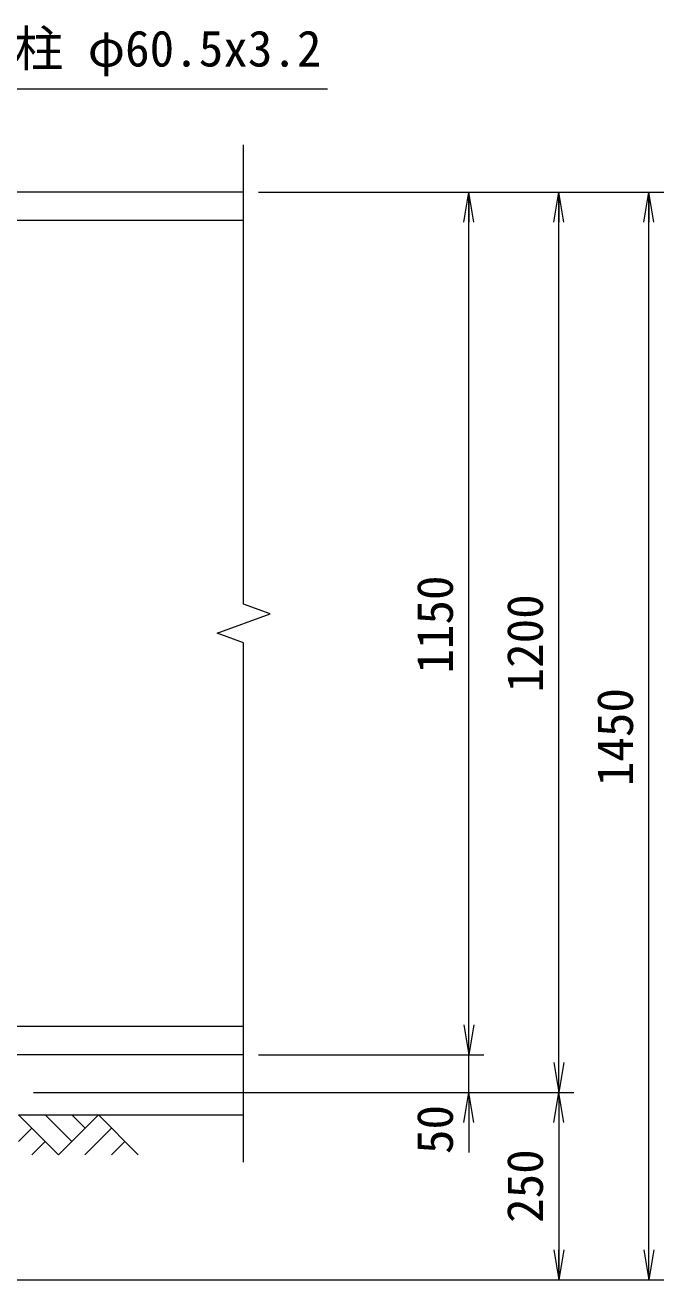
# Model space of a CAD drawing. Units: millimetres at full size. Extents: x -4200 to 4200, y -2970 to 2970.
# Drawn here: x -1375 to -524, y -789 to 884 of the extents above; entities that cross this region are included whole.
import ezdxf
from ezdxf.enums import TextEntityAlignment as Align

# ---------------------------------------------------------------- set-up
doc = ezdxf.new("R2010")
doc.units = ezdxf.units.MM
doc.header["$LTSCALE"] = 10
for name, color, linetype, lineweight in [('0-1_D-STR-TXT', 7, 'Continuous', 13), ('0-2_D-STR1', 1, 'Continuous', 18), ('0-5_D-DCR-HCH', 7, 'Continuous', 13), ('0-6_D-BGD', 7, 'Continuous', 18), ('0-8_D-STR-DIM', 7, 'Continuous', 13), ('0-9_0', 7, 'Continuous', 18)]:
    doc.layers.add(name, color=color, linetype=linetype, lineweight=lineweight)
doc.styles.add('ＭＳ ゴシック', font='')
doc.styles.get('ＭＳ ゴシック').set_extended_font_data('MS Gothic')

# ---------------------------------------------------------------- blocks, each defined once
blk = doc.blocks.new('_Open')
at = {"layer": '0-9_0'}
blk.add_line((-10, 1.667), (0, 0), dxfattribs=at)
blk.add_lwpolyline([(-10, -1.667), (0, 0), (-10, 0)], dxfattribs=at)

msp = doc.modelspace()

# ---------------------------------------------------------------- linework, layer by layer
at = {"layer": '0-1_D-STR-TXT'}
msp.add_lwpolyline([(-972.15, 798.46), (-1505.3, 798.46), (-1579.22, 594.8)], dxfattribs=at)
at = {"layer": '0-2_D-STR1'}
for p, q in [((-1084.05, 661.37), (-1496.55, 661.37)), ((-1084.05, 623.37), (-1496.55, 623.37)), ((-1084.05, -450.63), (-1500.05, -450.63)), ((-1084.05, -488.63), (-1500.05, -488.63))]:
    msp.add_line(p, q, dxfattribs=at)
at = {"layer": '0-5_D-DCR-HCH'}
for p, q in [((-1330.83, -621.84), (-1384.05, -568.63)), ((-1313.1, -604.11), (-1348.57, -568.63)), ((-1277.62, -568.63), (-1330.83, -621.84)), ((-1295.27, -586.46), (-1313.1, -568.63)), ((-1277.62, -568.63), (-1224.41, -621.84)), ((-1366.31, -586.37), (-1384.05, -604.03)), ((-1259.88, -586.37), (-1295.52, -621.84)), ((-1348.57, -604.11), (-1366.39, -621.84)), ((-1242.15, -604.11), (-1259.97, -621.84))]:
    msp.add_line(p, q, dxfattribs=at)
at = {"layer": '0-6_D-BGD'}
msp.add_line((-1384.05, -568.63), (-1084.05, -568.63), dxfattribs=at)
at = {"layer": '0-8_D-STR-DIM'}
for p, q in [((-1084.05, 112.02), (-1084.05, 724.37)), ((-1064.05, 661.37), (-764.05, 661.37)), ((-1064.05, 661.37), (-644.05, 661.37)), ((-1064.05, 661.37), (-524.05, 661.37)), ((-784.05, -488.63), (-784.05, 661.37)), ((-664.05, -538.63), (-664.05, 661.37)), ((-544.05, -788.63), (-544.05, 661.37)), ((-1048.81, 99.19), (-1084.05, 112.02)), ((-1119.28, 73.54), (-1048.81, 99.19)), ((-1084.05, 60.72), (-1119.28, 73.54)), ((-1084.05, -631.63), (-1084.05, 60.72)), ((-784.05, -448.63), (-784.05, -408.63)), ((-1064.05, -488.63), (-764.05, -488.63)), ((-1064.05, -488.63), (-764.05, -488.63)), ((-784.05, -538.63), (-784.05, -488.63)), ((-1364.05, -538.63), (-764.05, -538.63)), ((-1364.05, -538.63), (-644.05, -538.63)), ((-1364.05, -538.63), (-644.05, -538.63)), ((-664.05, -538.63), (-664.05, -788.63)), ((-784.05, -578.63), (-784.05, -618.63)), ((-1533.8, -788.63), (-524.05, -788.63)), ((-1533.8, -788.63), (-644.05, -788.63))]:
    msp.add_line(p, q, dxfattribs=at)

# ---------------------------------------------------------------- block references
at = {"layer": '0-8_D-STR-DIM', "xscale": 4, "yscale": 4}
for p, rotation in [((-784.05, 661.37), 90), ((-664.05, 661.37), 90), ((-544.05, 661.37), 90), ((-784.05, -488.63), 270), ((-784.05, -488.63), 270), ((-664.05, -538.63), 270), ((-784.05, -538.63), 90), ((-664.05, -538.63), 90), ((-664.05, -788.63), 270), ((-544.05, -788.63), 270)]:
    msp.add_blockref('_Open', p, dxfattribs=dict(at, rotation=rotation))

# ---------------------------------------------------------------- texts
at = {"layer": '0-1_D-STR-TXT', "style": 'ＭＳ ゴシック'}
msp.add_text('門柱 φ60.5x3.2', height=48.09, dxfattribs=at).set_placement((-1455.65, 814.35), align=Align.BOTTOM_LEFT)
at = {"layer": '0-8_D-STR-DIM', "style": 'ＭＳ ゴシック'}
for s, p in [('1150', (-790.79, 19.45)), ('1200', (-670.79, -5.55)), ('1450', (-550.79, -130.55)), ('50', (-790.79, -620.84)), ('250', (-670.79, -712.65))]:
    msp.add_text(s, height=48.09, rotation=90, dxfattribs=at).set_placement(p, align=Align.BOTTOM_LEFT)

doc.saveas('drawing.dxf')
